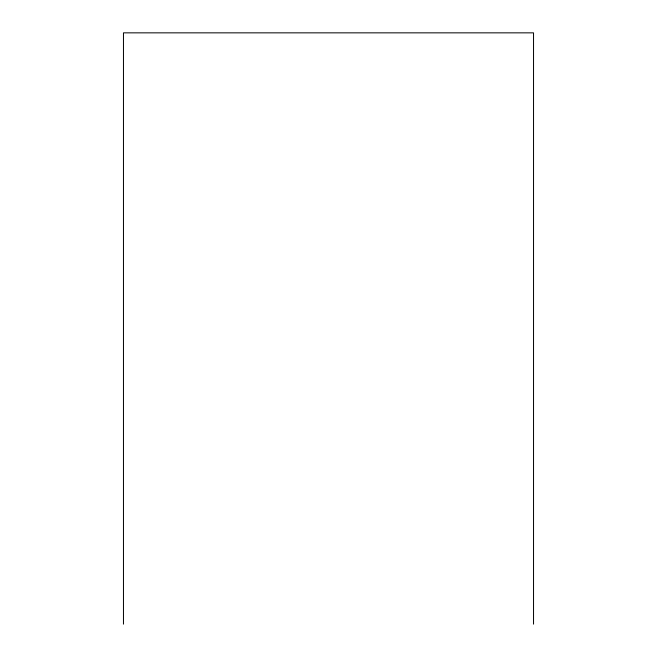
<?xml version="1.0" encoding="UTF-8"?>
<svg xmlns="http://www.w3.org/2000/svg" width="657" height="657" viewBox="0 0 657 657"><rect width="100%" height="100%" fill="white"/><g stroke="black" fill="none" stroke-linecap="round" stroke-linejoin="round"><path stroke-width="0.99" d="M533.533 624.15L533.533 32.85L123.467 32.85L123.467 624.15"/></g></svg>
